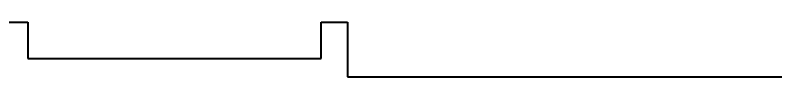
# Model space of a CAD drawing. Header units: metres. Extents: x 2330 to 2661, y 695 to 924.
# Drawn here: x 2618.88 to 2625.15, y 786.31 to 786.76 of the extents above; entities that cross this region are included whole.
import ezdxf

# ---------------------------------------------------------------- set-up
doc = ezdxf.new("R2010")
doc.units = ezdxf.units.M
doc.header["$LTSCALE"] = 20
doc.layers.add('Columns', color=30, linetype='Continuous', lineweight=40)
doc.layers.add('Tree and Others', color=74, linetype='Continuous')

msp = doc.modelspace()

# ---------------------------------------------------------------- linework, layer by layer
at = {"layer": 'Columns'}
for p, q in [((2618.7701, 786.7555), (2618.9851, 786.7555)), ((2618.9851, 786.7555), (2618.9851, 786.4555)), ((2621.3851, 786.4555), (2621.3851, 786.7555)), ((2621.3851, 786.7555), (2621.6001, 786.7555)), ((2621.6001, 786.7555), (2621.6001, 786.4555)), ((2618.9851, 786.4555), (2621.3851, 786.4555)), ((2621.6001, 786.4555), (2621.6001, 786.3055)), ((2621.6001, 786.3055), (2625.1516, 786.3055))]:
    msp.add_line(p, q, dxfattribs=at)
at = {"layer": 'Tree and Others'}
msp.add_line((2618.9851, 786.4555), (2621.3851, 786.4555), dxfattribs=at)

doc.saveas('drawing.dxf')
